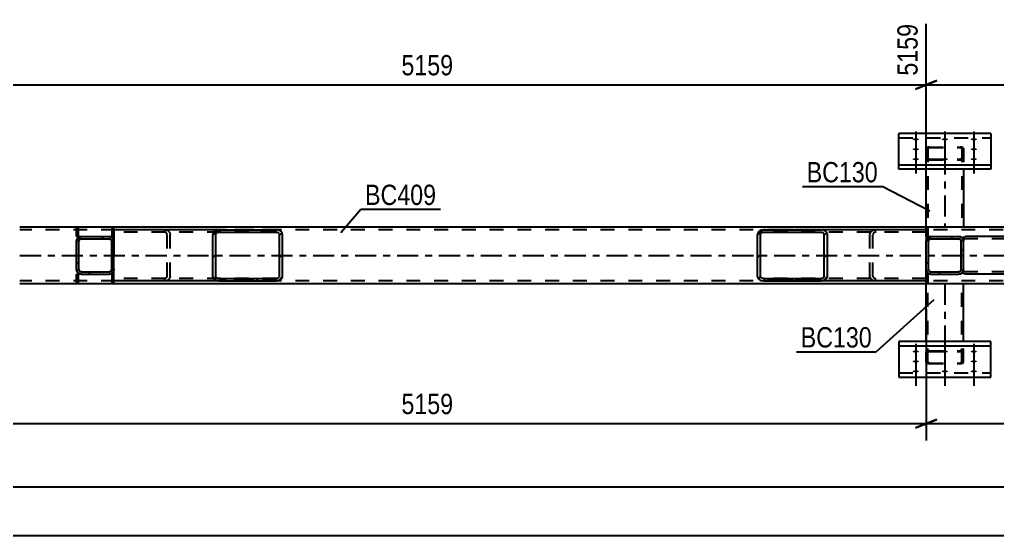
# Model space of a CAD drawing. Header units: millimetres. Extents: x -63 to 778, y -435 to 159.
# Drawn here: x 14 to 152.1, y -244.1 to -171.3 of the extents above; entities that cross this region are included whole.
import ezdxf

# ---------------------------------------------------------------- set-up
doc = ezdxf.new("R2010")
doc.units = ezdxf.units.MM
doc.linetypes.add('DXK_LINE_DOT2', pattern=[3.9198, 1.9599, -1.9599])
doc.linetypes.add('DXK_LINE_DOT3', pattern=[5.9187, 2.979, -0.9799, 0.9799, -0.9799])
doc.styles.add('Arial Narrow', font='ARIALN.TTF', dxfattribs={"height": 0.2})

# ---------------------------------------------------------------- blocks, each defined once
blk = doc.blocks.new('Part-570387995-4482 - 4474')
at = {"color": 2, "linetype": 'Continuous'}
for p, q in [((598.87, -200.56), (14.03, -200.56)), ((598.87, -208.56), (14.03, -208.56))]:
    blk.add_line(p, q, dxfattribs=at)
at = {"color": 7, "linetype": 'DXK_LINE_DOT2'}
for p, q in [((603.67, -200.96), (14.03, -200.96)), ((603.67, -208.16), (14.03, -208.16))]:
    blk.add_line(p, q, dxfattribs=at)
at = {"color": 7, "linetype": 'DXK_LINE_DOT3'}
blk.add_line((14.03, -204.56), (603.67, -204.56), dxfattribs=at)
blk = doc.blocks.new('Bolt-570387995-4615 - 4474')
at = {"linetype": 'Continuous'}
for points in [[(140.57, -188.33), (140.48, -188.33), (140.39, -188.32), (140.31, -188.3), (140.24, -188.28), (140.19, -188.25), (140.15, -188.22), (140.13, -188.19), (140.13, -188.16), (140.15, -188.13), (140.19, -188.1), (140.24, -188.08), (140.31, -188.06), (140.39, -188.04), (140.48, -188.03), (140.57, -188.03), (140.66, -188.03), (140.75, -188.04), (140.83, -188.06), (140.89, -188.08), (140.95, -188.1), (140.99, -188.13), (141.01, -188.16), (141.01, -188.19), (140.99, -188.22), (140.95, -188.25), (140.89, -188.28), (140.83, -188.3), (140.75, -188.32), (140.66, -188.33)], [(144.67, -188.33), (144.58, -188.33), (144.49, -188.32), (144.41, -188.3), (144.34, -188.28), (144.29, -188.25), (144.25, -188.22), (144.23, -188.19), (144.23, -188.16), (144.25, -188.13), (144.29, -188.1), (144.34, -188.08), (144.41, -188.06), (144.49, -188.04), (144.58, -188.03), (144.67, -188.03), (144.76, -188.03), (144.85, -188.04), (144.93, -188.06), (144.99, -188.08), (145.05, -188.1), (145.09, -188.13), (145.11, -188.16), (145.11, -188.19), (145.09, -188.22), (145.05, -188.25), (144.99, -188.28), (144.93, -188.3), (144.85, -188.32), (144.76, -188.33)], [(148.77, -188.33), (148.68, -188.33), (148.59, -188.32), (148.51, -188.3), (148.44, -188.28), (148.39, -188.25), (148.35, -188.22), (148.33, -188.19), (148.33, -188.16), (148.35, -188.13), (148.39, -188.1), (148.44, -188.08), (148.51, -188.06), (148.59, -188.04), (148.68, -188.03), (148.77, -188.03), (148.86, -188.03), (148.95, -188.04), (149.03, -188.06), (149.09, -188.08), (149.15, -188.1), (149.19, -188.13), (149.21, -188.16), (149.21, -188.19), (149.19, -188.22), (149.15, -188.25), (149.09, -188.28), (149.03, -188.3), (148.95, -188.32), (148.86, -188.33)], [(140.57, -189.73), (140.48, -189.73), (140.39, -189.72), (140.31, -189.7), (140.24, -189.68), (140.19, -189.66), (140.15, -189.63), (140.13, -189.6), (140.13, -189.56), (140.15, -189.53), (140.19, -189.51), (140.24, -189.48), (140.31, -189.46), (140.39, -189.44), (140.48, -189.43), (140.57, -189.43), (140.66, -189.43), (140.75, -189.44), (140.83, -189.46), (140.89, -189.48), (140.95, -189.51), (140.99, -189.53), (141.01, -189.56), (141.01, -189.6), (140.99, -189.63), (140.95, -189.66), (140.89, -189.68), (140.83, -189.7), (140.75, -189.72), (140.66, -189.73)], [(148.77, -189.73), (148.68, -189.73), (148.59, -189.72), (148.51, -189.7), (148.44, -189.68), (148.39, -189.66), (148.35, -189.63), (148.33, -189.6), (148.33, -189.56), (148.35, -189.53), (148.39, -189.51), (148.44, -189.48), (148.51, -189.46), (148.59, -189.44), (148.68, -189.43), (148.77, -189.43), (148.86, -189.43), (148.95, -189.44), (149.03, -189.46), (149.09, -189.48), (149.15, -189.51), (149.19, -189.53), (149.21, -189.56), (149.21, -189.6), (149.19, -189.63), (149.15, -189.66), (149.09, -189.68), (149.03, -189.7), (148.95, -189.72), (148.86, -189.73)], [(140.57, -191.13), (140.48, -191.13), (140.39, -191.12), (140.31, -191.1), (140.24, -191.08), (140.19, -191.06), (140.15, -191.03), (140.13, -191), (140.13, -190.97), (140.15, -190.94), (140.19, -190.91), (140.24, -190.88), (140.31, -190.86), (140.39, -190.85), (140.48, -190.84), (140.57, -190.83), (140.66, -190.84), (140.75, -190.85), (140.83, -190.86), (140.89, -190.88), (140.95, -190.91), (140.99, -190.94), (141.01, -190.97), (141.01, -191), (140.99, -191.03), (140.95, -191.06), (140.89, -191.08), (140.83, -191.1), (140.75, -191.12), (140.66, -191.13)], [(144.67, -191.13), (144.58, -191.13), (144.49, -191.12), (144.41, -191.1), (144.34, -191.08), (144.29, -191.06), (144.25, -191.03), (144.23, -191), (144.23, -190.97), (144.25, -190.94), (144.29, -190.91), (144.34, -190.88), (144.41, -190.86), (144.49, -190.85), (144.58, -190.84), (144.67, -190.83), (144.76, -190.84), (144.85, -190.85), (144.93, -190.86), (144.99, -190.88), (145.05, -190.91), (145.09, -190.94), (145.11, -190.97), (145.11, -191), (145.09, -191.03), (145.05, -191.06), (144.99, -191.08), (144.93, -191.1), (144.85, -191.12), (144.76, -191.13)], [(148.77, -191.13), (148.68, -191.13), (148.59, -191.12), (148.51, -191.1), (148.44, -191.08), (148.39, -191.06), (148.35, -191.03), (148.33, -191), (148.33, -190.97), (148.35, -190.94), (148.39, -190.91), (148.44, -190.88), (148.51, -190.86), (148.59, -190.85), (148.68, -190.84), (148.77, -190.83), (148.86, -190.84), (148.95, -190.85), (149.03, -190.86), (149.09, -190.88), (149.15, -190.91), (149.19, -190.94), (149.21, -190.97), (149.21, -191), (149.19, -191.03), (149.15, -191.06), (149.09, -191.08), (149.03, -191.1), (148.95, -191.12), (148.86, -191.13)]]:
    blk.add_hatch(color=1, dxfattribs=at).paths.add_polyline_path(points)
at = {"color": 1, "linetype": 'Continuous'}
for p, q in [((140.57, -187.09), (140.57, -190.21)), ((144.67, -187.09), (144.67, -190.21)), ((148.77, -187.09), (148.77, -190.21)), ((140.57, -188.49), (140.57, -191.61)), ((148.77, -188.49), (148.77, -191.61)), ((140.57, -189.89), (140.57, -193.01)), ((144.67, -189.89), (144.67, -193.01)), ((148.77, -189.89), (148.77, -193.01))]:
    blk.add_line(p, q, dxfattribs=at)
blk = doc.blocks.new('Part-570387995-4638 - 4474')
at = {"color": 2, "linetype": 'Continuous'}
for p, q in [((22.03, -207.2), (22.03, -207.2)), ((22.03, -207.2), (22.03, -208.4)), ((22.03, -207.2), (22.27, -207.2)), ((22.27, -208.4), (22.03, -208.4)), ((22.27, -207.2), (22.27, -207.2)), ((22.27, -207.2), (22.27, -208.4)), ((22.27, -208.4), (22.27, -208.4))]:
    blk.add_line(p, q, dxfattribs=at)
at = {"color": 7, "linetype": 'DXK_LINE_DOT2'}
for p, q in [((22.03, -208.4), (22.03, -207.2)), ((22.27, -207.2), (22.27, -208.4))]:
    blk.add_line(p, q, dxfattribs=at)
blk = doc.blocks.new('Part-570387995-4637 - 4474')
at = {"color": 2, "linetype": 'Continuous'}
for p, q in [((22.03, -200.72), (22.03, -200.72)), ((22.03, -200.72), (22.27, -200.72)), ((22.03, -201.92), (22.03, -200.72)), ((22.27, -200.72), (22.27, -200.72)), ((22.27, -201.92), (22.27, -200.72)), ((22.03, -201.92), (22.27, -201.92)), ((22.27, -201.92), (22.27, -201.92))]:
    blk.add_line(p, q, dxfattribs=at)
at = {"color": 7, "linetype": 'DXK_LINE_DOT2'}
for p, q in [((22.03, -201.92), (22.03, -200.72)), ((22.27, -200.72), (22.27, -201.92)), ((22.27, -201.92), (22.27, -201.92))]:
    blk.add_line(p, q, dxfattribs=at)
blk = doc.blocks.new('Part-570387995-4642 - 4474')
at = {"color": 2, "linetype": 'Continuous'}
for p, q in [((27.31, -200.72), (27.07, -200.72)), ((27.07, -201.92), (27.07, -200.72)), ((27.07, -201.92), (27.07, -200.72)), ((27.31, -201.92), (27.31, -200.72)), ((27.31, -201.92), (27.07, -201.92))]:
    blk.add_line(p, q, dxfattribs=at)
at = {"color": 7, "linetype": 'DXK_LINE_DOT2'}
for p, q in [((27.07, -200.72), (27.07, -200.72)), ((27.31, -201.92), (27.31, -200.72)), ((27.07, -201.92), (27.07, -201.92))]:
    blk.add_line(p, q, dxfattribs=at)
blk = doc.blocks.new('Part-570387995-4632 - 4474')
at = {"color": 2, "linetype": 'Continuous'}
for p, q in [((142.03, -207.2), (142.03, -207.2)), ((142.03, -207.2), (142.03, -208.4)), ((142.03, -207.2), (142.27, -207.2)), ((142.27, -208.4), (142.03, -208.4)), ((142.27, -207.2), (142.27, -207.2)), ((142.27, -207.2), (142.27, -208.4)), ((142.27, -208.4), (142.27, -208.4))]:
    blk.add_line(p, q, dxfattribs=at)
at = {"color": 7, "linetype": 'DXK_LINE_DOT2'}
for p, q in [((142.03, -208.4), (142.03, -207.2)), ((142.27, -207.2), (142.27, -208.4))]:
    blk.add_line(p, q, dxfattribs=at)
blk = doc.blocks.new('Part-570387995-4598 - 4474')
at = {"color": 7, "linetype": 'DXK_LINE_DOT2'}
for p, q in [((142.06, -189.38), (142.03, -189.44)), ((142.03, -189.44), (142.03, -192.4)), ((142.17, -189.33), (142.06, -189.38)), ((142.32, -189.29), (142.17, -189.33)), ((142.27, -189.44), (142.29, -189.41)), ((142.27, -189.44), (142.27, -200.56)), ((142.29, -189.41), (142.34, -189.39)), ((142.51, -189.28), (142.32, -189.29)), ((142.34, -189.39), (142.42, -189.37)), ((142.42, -189.37), (142.51, -189.36)), ((142.51, -189.28), (146.83, -189.28)), ((142.51, -189.36), (146.83, -189.36)), ((147.01, -189.29), (146.83, -189.28)), ((146.83, -189.36), (146.92, -189.37)), ((146.92, -189.37), (147, -189.39)), ((147, -189.39), (147.05, -189.41)), ((147.17, -189.33), (147.01, -189.29)), ((147.05, -189.41), (147.07, -189.44)), ((147.07, -189.44), (147.07, -200.56)), ((147.27, -189.38), (147.17, -189.33)), ((147.31, -189.44), (147.27, -189.38)), ((147.31, -189.44), (147.31, -192.4)), ((142.03, -190.92), (142.06, -190.98)), ((142.06, -190.98), (142.17, -191.04)), ((142.17, -191.04), (142.32, -191.07)), ((142.29, -190.95), (142.27, -190.92)), ((142.34, -190.98), (142.29, -190.95)), ((142.32, -191.07), (142.51, -191.08)), ((142.42, -191), (142.34, -190.98)), ((142.51, -191), (142.42, -191)), ((142.51, -191), (146.83, -191)), ((142.51, -191.08), (146.83, -191.08)), ((146.92, -191), (146.83, -191)), ((146.83, -191.08), (147.01, -191.07)), ((147, -190.98), (146.92, -191)), ((147.05, -190.95), (147, -190.98)), ((147.01, -191.07), (147.17, -191.04)), ((147.07, -190.92), (147.05, -190.95)), ((147.17, -191.04), (147.27, -190.98)), ((147.27, -190.98), (147.31, -190.92)), ((147.31, -200.56), (142.03, -200.56))]:
    blk.add_line(p, q, dxfattribs=at)
at = {"color": 7, "linetype": 'DXK_LINE_DOT3'}
blk.add_line((144.67, -190.18), (144.67, -200.56), dxfattribs=at)
at = {"color": 2, "linetype": 'Continuous'}
for p, q in [((142.03, -200.56), (142.03, -192.4)), ((147.31, -192.4), (147.31, -200.56))]:
    blk.add_line(p, q, dxfattribs=at)
blk = doc.blocks.new('Part-570387995-4540 - 4474')
at = {"color": 2, "linetype": 'Continuous'}
for p, q in [((138.17, -192.4), (138.17, -187.36)), ((151.17, -187.36), (138.17, -187.36)), ((151.17, -187.36), (151.17, -192.4)), ((138.17, -191.8), (151.17, -191.8)), ((151.17, -192.4), (138.17, -192.4))]:
    blk.add_line(p, q, dxfattribs=at)
at = {"color": 7, "linetype": 'DXK_LINE_DOT2'}
blk.add_line((138.17, -187.96), (151.17, -187.96), dxfattribs=at)
blk = doc.blocks.new('Part-570387995-4604 - 4474')
at = {"linetype": 'Continuous'}
h = blk.add_hatch(dxfattribs=at)
h.set_pattern_fill('', scale=0.7, style=0, pattern_type=0)
h.set_pattern_definition([(45, (26.9135, -207.1463), (-1.57154, 1.57154), [])])
h.paths.add_polyline_path([(26.67, -207.2), (26.91, -207.15), (27.12, -207.01), (27.26, -206.8), (27.31, -206.56), (27.31, -202.56), (27.26, -202.31), (27.12, -202.1), (26.91, -201.96), (26.67, -201.92), (22.67, -201.92), (22.42, -201.96), (22.22, -202.1), (22.08, -202.31), (22.03, -202.56), (22.03, -206.56), (22.08, -206.8), (22.22, -207.01), (22.42, -207.15), (22.67, -207.2)])
h.paths.add_polyline_path([(22.55, -206.85), (22.44, -206.78), (22.37, -206.68), (22.35, -206.56), (22.35, -202.56), (22.37, -202.43), (22.44, -202.33), (22.55, -202.26), (22.67, -202.24), (26.67, -202.24), (26.79, -202.26), (26.89, -202.33), (26.96, -202.43), (26.99, -202.56), (26.99, -206.56), (26.96, -206.68), (26.89, -206.78), (26.79, -206.85), (26.67, -206.88), (22.67, -206.88)])
at = {"color": 7, "linetype": 'DXK_LINE_DOT2'}
for p, q in [((22.03, -202.56), (22.08, -202.31)), ((22.03, -206.56), (22.03, -202.56)), ((22.37, -202.43), (22.35, -202.56)), ((22.35, -206.56), (22.35, -202.56)), ((22.42, -201.96), (22.67, -201.92)), ((22.67, -202.24), (22.55, -202.26)), ((22.67, -201.92), (26.67, -201.92)), ((22.67, -202.24), (26.67, -202.24)), ((26.67, -201.92), (26.91, -201.96)), ((26.79, -202.26), (26.67, -202.24)), ((26.99, -202.56), (26.96, -202.43)), ((26.99, -206.56), (26.99, -202.56)), ((27.26, -202.31), (27.31, -202.56)), ((27.31, -206.56), (27.31, -202.56)), ((22.08, -206.8), (22.03, -206.56)), ((22.35, -206.56), (22.37, -206.68)), ((22.67, -207.2), (22.42, -207.15)), ((22.55, -206.85), (22.67, -206.88)), ((22.67, -206.88), (26.67, -206.88)), ((26.67, -206.88), (26.79, -206.85)), ((26.91, -207.15), (26.67, -207.2)), ((26.96, -206.68), (26.99, -206.56)), ((27.31, -206.56), (27.26, -206.8)), ((22.67, -207.2), (26.67, -207.2))]:
    blk.add_line(p, q, dxfattribs=at)
at = {"color": 2, "linetype": 'Continuous'}
for p, q in [((22.08, -202.31), (22.03, -202.56)), ((22.03, -206.56), (22.03, -202.56)), ((22.35, -202.56), (22.37, -202.43)), ((22.35, -206.56), (22.35, -202.56)), ((22.67, -201.92), (22.42, -201.96)), ((22.55, -202.26), (22.67, -202.24)), ((22.67, -201.92), (26.67, -201.92)), ((22.67, -202.24), (26.67, -202.24)), ((26.91, -201.96), (26.67, -201.92)), ((26.67, -202.24), (26.79, -202.26)), ((26.96, -202.43), (26.99, -202.56)), ((26.99, -206.56), (26.99, -202.56)), ((27.31, -202.56), (27.26, -202.31)), ((27.31, -206.56), (27.31, -202.56)), ((22.03, -206.56), (22.08, -206.8)), ((22.37, -206.68), (22.35, -206.56)), ((22.42, -207.15), (22.67, -207.2)), ((22.67, -206.88), (22.55, -206.85)), ((22.67, -206.88), (26.67, -206.88)), ((26.79, -206.85), (26.67, -206.88)), ((26.67, -207.2), (26.91, -207.15)), ((26.99, -206.56), (26.96, -206.68)), ((27.26, -206.8), (27.31, -206.56)), ((22.67, -207.2), (26.67, -207.2))]:
    blk.add_line(p, q, dxfattribs=at)
at = {"color": 7, "linetype": 'DXK_LINE_DOT2'}
for centre, radius, start, end in [((22.67, -202.56), 0.64, 112.5, 157.5), ((22.67, -202.56), 0.32, 112.5, 157.5), ((26.67, -202.56), 0.32, 22.5, 67.5), ((26.67, -202.56), 0.64, 22.5, 67.5), ((22.67, -206.56), 0.64, 202.5, 247.5), ((22.67, -206.56), 0.32, 202.5, 247.5), ((26.67, -206.56), 0.32, 292.5, 337.5), ((26.67, -206.56), 0.64, 292.5, 337.5)]:
    blk.add_arc(centre, radius, start, end, dxfattribs=at)
at = {"color": 2, "linetype": 'Continuous'}
for centre, radius, start, end in [((22.67, -202.56), 0.64, 112.5, 157.5), ((22.67, -202.56), 0.32, 112.5, 157.5), ((26.67, -202.56), 0.32, 22.5, 67.5), ((26.67, -202.56), 0.64, 22.5, 67.5), ((22.67, -206.56), 0.64, 202.5, 247.5), ((22.67, -206.56), 0.32, 202.5, 247.5), ((26.67, -206.56), 0.32, 292.5, 337.5), ((26.67, -206.56), 0.64, 292.5, 337.5)]:
    blk.add_arc(centre, radius, start, end, dxfattribs=at)
blk = doc.blocks.new('Part-570387995-4547 - 4474')
at = {"color": 2, "linetype": 'Continuous'}
for p, q in [((151.17, -216.71), (138.17, -216.71)), ((138.17, -216.71), (138.17, -221.75)), ((151.17, -221.75), (151.17, -216.71)), ((138.17, -217.31), (151.17, -217.31)), ((138.17, -221.75), (151.17, -221.75))]:
    blk.add_line(p, q, dxfattribs=at)
at = {"color": 7, "linetype": 'DXK_LINE_DOT2'}
blk.add_line((138.17, -221.15), (151.17, -221.15), dxfattribs=at)
blk = doc.blocks.new('Part-570387995-4564 - 4474')
at = {"color": 2, "linetype": 'Continuous'}
for p, q in [((142.03, -216.71), (142.03, -208.56)), ((147.31, -216.71), (147.31, -208.56))]:
    blk.add_line(p, q, dxfattribs=at)
at = {"color": 7, "linetype": 'DXK_LINE_DOT2'}
for p, q in [((147.31, -208.56), (142.03, -208.56)), ((142.27, -219.67), (142.27, -208.56)), ((147.07, -219.67), (147.07, -208.56)), ((142.03, -216.71), (142.03, -219.67)), ((147.31, -219.67), (147.31, -216.71)), ((142.06, -218.13), (142.03, -218.19)), ((142.03, -219.67), (142.03, -218.19)), ((142.17, -218.07), (142.06, -218.13)), ((142.32, -218.04), (142.17, -218.07)), ((142.27, -218.19), (142.29, -218.16)), ((142.29, -218.16), (142.34, -218.13)), ((142.51, -218.03), (142.32, -218.04)), ((142.34, -218.13), (142.42, -218.11)), ((142.42, -218.11), (142.51, -218.11)), ((142.51, -218.03), (146.83, -218.03)), ((142.51, -218.11), (146.83, -218.11)), ((147.01, -218.04), (146.83, -218.03)), ((146.83, -218.11), (146.92, -218.11)), ((146.92, -218.11), (147, -218.13)), ((147, -218.13), (147.05, -218.16)), ((147.17, -218.07), (147.01, -218.04)), ((147.05, -218.16), (147.07, -218.19)), ((147.27, -218.13), (147.17, -218.07)), ((147.31, -218.19), (147.27, -218.13)), ((142.03, -219.67), (142.06, -219.73)), ((142.06, -219.73), (142.17, -219.78)), ((142.17, -219.78), (142.32, -219.82)), ((142.29, -219.7), (142.27, -219.67)), ((142.34, -219.73), (142.29, -219.7)), ((142.32, -219.82), (142.51, -219.83)), ((142.42, -219.74), (142.34, -219.73)), ((142.51, -219.75), (142.42, -219.74)), ((142.51, -219.75), (146.83, -219.75)), ((142.51, -219.83), (146.83, -219.83)), ((146.92, -219.74), (146.83, -219.75)), ((146.83, -219.83), (147.01, -219.82)), ((147, -219.73), (146.92, -219.74)), ((147.05, -219.7), (147, -219.73)), ((147.01, -219.82), (147.17, -219.78)), ((147.07, -219.67), (147.05, -219.7)), ((147.17, -219.78), (147.27, -219.73)), ((147.27, -219.73), (147.31, -219.67))]:
    blk.add_line(p, q, dxfattribs=at)
at = {"color": 7, "linetype": 'DXK_LINE_DOT3'}
blk.add_line((144.67, -208.56), (144.67, -218.93), dxfattribs=at)
blk = doc.blocks.new('Part-570387995-4588 - 4474')
at = {"linetype": 'Continuous'}
h = blk.add_hatch(dxfattribs=at)
h.set_pattern_fill('', scale=0.7, style=0, pattern_type=0)
h.set_pattern_definition([(45, (127.5398, -208.1063), (-1.57154, 1.57154), [])])
h.paths.add_polyline_path([(127.2, -208.16), (127.54, -208.11), (127.82, -207.97), (128.02, -207.76), (128.08, -207.52), (128.08, -201.6), (128.02, -201.35), (127.82, -201.14), (127.54, -201), (127.2, -200.96), (119.08, -200.96), (118.74, -201), (118.46, -201.14), (118.27, -201.35), (118.2, -201.6), (118.2, -207.52), (118.27, -207.76), (118.46, -207.97), (118.74, -208.11), (119.08, -208.16)])
h.paths.add_polyline_path([(118.91, -207.81), (118.77, -207.74), (118.67, -207.64), (118.64, -207.52), (118.64, -201.6), (118.67, -201.47), (118.77, -201.37), (118.91, -201.3), (119.08, -201.28), (127.2, -201.28), (127.37, -201.3), (127.51, -201.37), (127.61, -201.47), (127.64, -201.6), (127.64, -207.52), (127.61, -207.64), (127.51, -207.74), (127.37, -207.81), (127.2, -207.84), (119.08, -207.84)])
at = {"color": 2, "linetype": 'Continuous'}
for p, q in [((118.27, -201.35), (118.2, -201.6)), ((118.2, -207.52), (118.2, -201.6)), ((118.64, -201.6), (118.67, -201.47)), ((118.64, -207.52), (118.64, -201.6)), ((119.08, -200.96), (118.74, -201)), ((118.91, -201.3), (119.08, -201.28)), ((119.08, -200.96), (127.2, -200.96)), ((119.08, -201.28), (127.2, -201.28)), ((142.03, -200.96), (127.2, -200.96)), ((127.54, -201), (127.2, -200.96)), ((127.2, -201.28), (127.37, -201.3)), ((127.61, -201.47), (127.64, -201.6)), ((127.64, -207.52), (127.64, -201.6)), ((128.08, -201.6), (128.02, -201.35)), ((128.08, -207.52), (128.08, -201.6)), ((142.03, -201.92), (142.03, -202.56)), ((142.03, -207.2), (142.03, -206.56)), ((118.2, -207.52), (118.27, -207.76)), ((118.67, -207.64), (118.64, -207.52)), ((118.74, -208.11), (119.08, -208.16)), ((119.08, -207.84), (118.91, -207.81)), ((119.08, -207.84), (127.2, -207.84)), ((119.08, -208.16), (127.2, -208.16)), ((127.37, -207.81), (127.2, -207.84)), ((127.2, -208.16), (127.54, -208.11)), ((142.03, -208.16), (127.2, -208.16)), ((127.64, -207.52), (127.61, -207.64)), ((128.02, -207.76), (128.08, -207.52))]:
    blk.add_line(p, q, dxfattribs=at)
at = {"color": 7, "linetype": 'DXK_LINE_DOT2'}
for p, q in [((127.2, -200.96), (119.08, -200.96)), ((142.03, -201.28), (119.08, -201.28)), ((134.08, -201.6), (134.15, -201.35)), ((134.08, -207.52), (134.08, -201.6)), ((134.56, -201.47), (134.52, -201.6)), ((134.52, -207.52), (134.52, -201.6)), ((134.63, -201), (134.96, -200.96)), ((134.96, -201.28), (134.79, -201.3)), ((142.03, -200.96), (142.03, -201.28)), ((142.03, -201.14), (142.03, -201.92)), ((142.03, -206.56), (142.03, -202.56)), ((142.03, -207.84), (119.08, -207.84)), ((127.2, -208.16), (119.08, -208.16)), ((134.15, -207.76), (134.08, -207.52)), ((134.52, -207.52), (134.56, -207.64)), ((134.96, -208.16), (134.63, -208.11)), ((134.79, -207.81), (134.96, -207.84)), ((142.03, -208.16), (142.03, -207.2))]:
    blk.add_line(p, q, dxfattribs=at)
at = {"color": 2, "linetype": 'Continuous'}
for centre, radius, start, end in [((118.94, -201.78), 0.802, 104.5547, 147.5895), ((119.01, -201.69), 0.401, 104.5547, 147.5895), ((127.27, -201.69), 0.401, 32.4105, 75.4453), ((127.34, -201.78), 0.802, 32.4105, 75.4453), ((118.94, -207.33), 0.802, 212.4105, 255.4453), ((119.01, -207.42), 0.401, 212.4105, 255.4453), ((127.27, -207.42), 0.401, 284.5547, 327.5895), ((127.34, -207.33), 0.802, 284.5547, 327.5895)]:
    blk.add_arc(centre, radius, start, end, dxfattribs=at)
at = {"color": 7, "linetype": 'DXK_LINE_DOT2'}
for centre, radius, start, end in [((134.83, -201.78), 0.802, 104.5547, 147.5895), ((134.9, -201.69), 0.401, 104.5547, 147.5895), ((134.83, -207.33), 0.802, 212.4105, 255.4453), ((134.9, -207.42), 0.401, 212.4105, 255.4453)]:
    blk.add_arc(centre, radius, start, end, dxfattribs=at)
blk = doc.blocks.new('Part-570387995-4603 - 4474')
at = {"linetype": 'Continuous'}
h = blk.add_hatch(dxfattribs=at)
h.set_pattern_fill('', scale=0.7, style=0, pattern_type=0)
h.set_pattern_definition([(45, (146.9135, -207.1463), (-1.57154, 1.57154), [])])
h.paths.add_polyline_path([(146.67, -207.2), (146.91, -207.15), (147.12, -207.01), (147.26, -206.8), (147.31, -206.56), (147.31, -202.56), (147.26, -202.31), (147.12, -202.1), (146.91, -201.96), (146.67, -201.92), (142.67, -201.92), (142.42, -201.96), (142.22, -202.1), (142.08, -202.31), (142.03, -202.56), (142.03, -206.56), (142.08, -206.8), (142.22, -207.01), (142.42, -207.15), (142.67, -207.2)])
h.paths.add_polyline_path([(142.55, -206.85), (142.44, -206.78), (142.37, -206.68), (142.35, -206.56), (142.35, -202.56), (142.37, -202.43), (142.44, -202.33), (142.55, -202.26), (142.67, -202.24), (146.67, -202.24), (146.79, -202.26), (146.89, -202.33), (146.96, -202.43), (146.99, -202.56), (146.99, -206.56), (146.96, -206.68), (146.89, -206.78), (146.79, -206.85), (146.67, -206.88), (142.67, -206.88)])
at = {"color": 7, "linetype": 'DXK_LINE_DOT2'}
for p, q in [((142.03, -202.56), (142.08, -202.31)), ((142.03, -206.56), (142.03, -202.56)), ((142.37, -202.43), (142.35, -202.56)), ((142.35, -206.56), (142.35, -202.56)), ((142.42, -201.96), (142.67, -201.92)), ((142.67, -202.24), (142.55, -202.26)), ((142.67, -201.92), (146.67, -201.92)), ((142.67, -202.24), (146.67, -202.24)), ((146.67, -201.92), (146.91, -201.96)), ((146.79, -202.26), (146.67, -202.24)), ((146.99, -202.56), (146.96, -202.43)), ((146.99, -206.56), (146.99, -202.56)), ((147.26, -202.31), (147.31, -202.56)), ((147.31, -206.56), (147.31, -202.56)), ((142.08, -206.8), (142.03, -206.56)), ((142.35, -206.56), (142.37, -206.68)), ((142.67, -207.2), (142.42, -207.15)), ((142.55, -206.85), (142.67, -206.88)), ((142.67, -206.88), (146.67, -206.88)), ((146.67, -206.88), (146.79, -206.85)), ((146.91, -207.15), (146.67, -207.2)), ((146.96, -206.68), (146.99, -206.56)), ((147.31, -206.56), (147.26, -206.8)), ((142.67, -207.2), (146.67, -207.2))]:
    blk.add_line(p, q, dxfattribs=at)
at = {"color": 2, "linetype": 'Continuous'}
for p, q in [((142.08, -202.31), (142.03, -202.56)), ((142.03, -206.56), (142.03, -202.56)), ((142.35, -202.56), (142.37, -202.43)), ((142.35, -206.56), (142.35, -202.56)), ((142.67, -201.92), (142.42, -201.96)), ((142.55, -202.26), (142.67, -202.24)), ((142.67, -201.92), (146.67, -201.92)), ((142.67, -202.24), (146.67, -202.24)), ((146.91, -201.96), (146.67, -201.92)), ((146.67, -202.24), (146.79, -202.26)), ((146.96, -202.43), (146.99, -202.56)), ((146.99, -206.56), (146.99, -202.56)), ((147.31, -202.56), (147.26, -202.31)), ((147.31, -206.56), (147.31, -202.56)), ((142.03, -206.56), (142.08, -206.8)), ((142.37, -206.68), (142.35, -206.56)), ((142.42, -207.15), (142.67, -207.2)), ((142.67, -206.88), (142.55, -206.85)), ((142.67, -206.88), (146.67, -206.88)), ((146.79, -206.85), (146.67, -206.88)), ((146.67, -207.2), (146.91, -207.15)), ((146.99, -206.56), (146.96, -206.68)), ((147.26, -206.8), (147.31, -206.56)), ((142.67, -207.2), (146.67, -207.2))]:
    blk.add_line(p, q, dxfattribs=at)
at = {"color": 7, "linetype": 'DXK_LINE_DOT2'}
for centre, radius, start, end in [((142.67, -202.56), 0.64, 112.5, 157.5), ((142.67, -202.56), 0.32, 112.5, 157.5), ((146.67, -202.56), 0.32, 22.5, 67.5), ((146.67, -202.56), 0.64, 22.5, 67.5), ((142.67, -206.56), 0.64, 202.5, 247.5), ((142.67, -206.56), 0.32, 202.5, 247.5), ((146.67, -206.56), 0.32, 292.5, 337.5), ((146.67, -206.56), 0.64, 292.5, 337.5)]:
    blk.add_arc(centre, radius, start, end, dxfattribs=at)
at = {"color": 2, "linetype": 'Continuous'}
for centre, radius, start, end in [((142.67, -202.56), 0.64, 112.5, 157.5), ((142.67, -202.56), 0.32, 112.5, 157.5), ((146.67, -202.56), 0.32, 22.5, 67.5), ((146.67, -202.56), 0.64, 22.5, 67.5), ((142.67, -206.56), 0.64, 202.5, 247.5), ((142.67, -206.56), 0.32, 202.5, 247.5), ((146.67, -206.56), 0.32, 292.5, 337.5), ((146.67, -206.56), 0.64, 292.5, 337.5)]:
    blk.add_arc(centre, radius, start, end, dxfattribs=at)
blk = doc.blocks.new('Part-570387995-4612 - 4474')
at = {"linetype": 'Continuous'}
h = blk.add_hatch(dxfattribs=at)
h.set_pattern_fill('', scale=0.7, style=0, pattern_type=0)
h.set_pattern_definition([(45, (169.2785, -207.1463), (-1.57154, 1.57154), [])])
h.paths.add_polyline_path([(168.94, -207.2), (169.28, -207.15), (169.56, -207.01), (169.75, -206.8), (169.82, -206.56), (169.82, -202.56), (169.75, -202.31), (169.56, -202.1), (169.28, -201.96), (168.94, -201.92), (163.45, -201.92), (163.12, -201.96), (162.83, -202.1), (162.64, -202.31), (162.57, -202.56), (162.57, -206.56), (162.64, -206.8), (162.83, -207.01), (163.12, -207.15), (163.45, -207.2)])
h.paths.add_polyline_path([(163.28, -206.85), (163.14, -206.78), (163.05, -206.68), (163.01, -206.56), (163.01, -202.56), (163.05, -202.43), (163.14, -202.33), (163.28, -202.26), (163.45, -202.24), (168.94, -202.24), (169.11, -202.26), (169.25, -202.33), (169.35, -202.43), (169.38, -202.56), (169.38, -206.56), (169.35, -206.68), (169.25, -206.78), (169.11, -206.85), (168.94, -206.88), (163.45, -206.88)])
at = {"color": 2, "linetype": 'Continuous'}
for p, q in [((147.31, -201.95), (147.57, -201.92)), ((147.31, -201.95), (147.31, -202.56)), ((163.45, -201.92), (147.57, -201.92)), ((162.64, -202.31), (162.57, -202.56)), ((162.57, -206.56), (162.57, -202.56)), ((163.01, -202.56), (163.05, -202.43)), ((163.01, -206.56), (163.01, -202.56)), ((163.45, -201.92), (163.12, -201.96)), ((163.28, -202.26), (163.45, -202.24)), ((163.45, -201.92), (168.94, -201.92)), ((163.45, -202.24), (168.94, -202.24)), ((169.28, -201.96), (168.94, -201.92)), ((168.94, -202.24), (169.11, -202.26)), ((169.35, -202.43), (169.38, -202.56)), ((169.38, -206.56), (169.38, -202.56)), ((169.82, -202.56), (169.75, -202.31)), ((169.82, -206.56), (169.82, -202.56)), ((147.31, -207.15), (147.31, -206.56)), ((147.31, -207.16), (147.31, -207.15)), ((147.57, -207.2), (147.31, -207.16)), ((162.57, -206.56), (162.64, -206.8)), ((163.05, -206.68), (163.01, -206.56)), ((163.12, -207.15), (163.45, -207.2)), ((163.45, -206.88), (163.28, -206.85)), ((163.45, -206.88), (168.94, -206.88)), ((169.11, -206.85), (168.94, -206.88)), ((168.94, -207.2), (169.28, -207.15)), ((169.38, -206.56), (169.35, -206.68)), ((169.75, -206.8), (169.82, -206.56)), ((163.45, -207.2), (147.57, -207.2)), ((163.45, -207.2), (168.94, -207.2))]:
    blk.add_line(p, q, dxfattribs=at)
at = {"color": 7, "linetype": 'DXK_LINE_DOT2'}
for p, q in [((147.31, -201.95), (147.31, -202.3)), ((147.4, -202.26), (147.31, -202.3)), ((147.31, -207.01), (147.31, -202.56)), ((147.57, -202.24), (147.4, -202.26)), ((168.94, -202.24), (147.57, -202.24)), ((153.06, -201.92), (153.39, -201.96)), ((153.22, -202.26), (153.06, -202.24)), ((153.5, -202.56), (153.46, -202.43)), ((153.5, -206.56), (153.5, -202.56)), ((153.87, -202.31), (153.94, -202.56)), ((153.94, -206.56), (153.94, -202.56)), ((168.94, -201.92), (163.45, -201.92)), ((147.31, -206.81), (147.4, -206.85)), ((147.4, -206.85), (147.57, -206.88)), ((168.94, -206.88), (147.57, -206.88)), ((153.06, -206.88), (153.22, -206.85)), ((153.39, -207.15), (153.06, -207.2)), ((153.46, -206.68), (153.5, -206.56)), ((153.94, -206.56), (153.87, -206.8)), ((168.94, -207.2), (163.45, -207.2))]:
    blk.add_line(p, q, dxfattribs=at)
for centre, radius, start, end in [((153.12, -202.65), 0.401, 32.4104, 75.4453), ((153.19, -202.74), 0.802, 32.4104, 75.4453), ((153.12, -206.46), 0.401, 284.5547, 327.5896), ((153.19, -206.37), 0.802, 284.5547, 327.5896)]:
    blk.add_arc(centre, radius, start, end, dxfattribs=at)
at = {"color": 2, "linetype": 'Continuous'}
for centre, radius, start, end in [((163.32, -202.74), 0.802, 104.5547, 147.5896), ((163.38, -202.65), 0.401, 104.5547, 147.5896), ((169.01, -202.65), 0.401, 32.4104, 75.4453), ((169.08, -202.74), 0.802, 32.4104, 75.4453), ((163.32, -206.37), 0.802, 212.4104, 255.4453), ((163.38, -206.46), 0.401, 212.4104, 255.4453), ((169.01, -206.46), 0.401, 284.5547, 327.5896), ((169.08, -206.37), 0.802, 284.5547, 327.5896)]:
    blk.add_arc(centre, radius, start, end, dxfattribs=at)
blk = doc.blocks.new('Part-570387995-4613 - 4474')
at = {"linetype": 'Continuous'}
h = blk.add_hatch(dxfattribs=at)
h.set_pattern_fill('', scale=0.7, style=0, pattern_type=0)
h.set_pattern_definition([(45, (50.5964, -208.1063), (-1.57154, 1.57154), [])])
h.paths.add_polyline_path([(50.26, -208.16), (50.6, -208.11), (50.88, -207.97), (51.07, -207.76), (51.14, -207.52), (51.14, -201.6), (51.07, -201.35), (50.88, -201.14), (50.6, -201), (50.26, -200.96), (42.13, -200.96), (41.8, -201), (41.51, -201.14), (41.32, -201.35), (41.26, -201.6), (41.26, -207.52), (41.32, -207.76), (41.51, -207.97), (41.8, -208.11), (42.13, -208.16)])
h.paths.add_polyline_path([(41.97, -207.81), (41.82, -207.74), (41.73, -207.64), (41.69, -207.52), (41.69, -201.6), (41.73, -201.47), (41.82, -201.37), (41.97, -201.3), (42.13, -201.28), (50.26, -201.28), (50.43, -201.3), (50.57, -201.37), (50.67, -201.47), (50.7, -201.6), (50.7, -207.52), (50.67, -207.64), (50.57, -207.74), (50.43, -207.81), (50.26, -207.84), (42.13, -207.84)])
at = {"color": 2, "linetype": 'Continuous'}
for p, q in [((42.13, -200.96), (27.31, -200.96)), ((41.32, -201.35), (41.26, -201.6)), ((41.26, -207.52), (41.26, -201.6)), ((41.69, -201.6), (41.73, -201.47)), ((41.69, -207.52), (41.69, -201.6)), ((42.13, -200.96), (41.8, -201)), ((41.97, -201.3), (42.13, -201.28)), ((42.13, -200.96), (50.26, -200.96)), ((42.13, -201.28), (50.26, -201.28)), ((50.6, -201), (50.26, -200.96)), ((50.26, -201.28), (50.43, -201.3)), ((50.67, -201.47), (50.7, -201.6)), ((50.7, -207.52), (50.7, -201.6)), ((51.14, -201.6), (51.07, -201.35)), ((51.14, -207.52), (51.14, -201.6)), ((27.31, -201.92), (27.31, -202.56)), ((27.31, -207.2), (27.31, -206.56)), ((42.13, -208.16), (27.31, -208.16)), ((41.26, -207.52), (41.32, -207.76)), ((41.73, -207.64), (41.69, -207.52)), ((41.8, -208.11), (42.13, -208.16)), ((42.13, -207.84), (41.97, -207.81)), ((42.13, -207.84), (50.26, -207.84)), ((42.13, -208.16), (50.26, -208.16)), ((50.43, -207.81), (50.26, -207.84)), ((50.26, -208.16), (50.6, -208.11)), ((50.7, -207.52), (50.67, -207.64)), ((51.07, -207.76), (51.14, -207.52))]:
    blk.add_line(p, q, dxfattribs=at)
at = {"color": 7, "linetype": 'DXK_LINE_DOT2'}
for p, q in [((27.31, -200.96), (27.31, -201.92)), ((50.26, -201.28), (27.31, -201.28)), ((34.37, -200.96), (34.71, -201)), ((34.54, -201.3), (34.37, -201.28)), ((34.81, -201.6), (34.78, -201.47)), ((34.81, -207.52), (34.81, -201.6)), ((35.19, -201.35), (35.25, -201.6)), ((35.25, -207.52), (35.25, -201.6)), ((50.26, -200.96), (42.13, -200.96)), ((27.31, -202.56), (27.31, -206.56)), ((27.31, -207.52), (27.31, -207.2)), ((27.31, -208.16), (27.31, -207.52)), ((50.26, -207.84), (27.31, -207.84)), ((34.37, -207.84), (34.54, -207.81)), ((34.71, -208.11), (34.37, -208.16)), ((34.78, -207.64), (34.81, -207.52)), ((35.25, -207.52), (35.19, -207.76)), ((50.26, -208.16), (42.13, -208.16))]:
    blk.add_line(p, q, dxfattribs=at)
for centre, radius, start, end in [((34.44, -201.69), 0.401, 32.4104, 75.4453), ((34.51, -201.78), 0.802, 32.4104, 75.4453), ((34.44, -207.42), 0.401, 284.5547, 327.5896), ((34.51, -207.33), 0.802, 284.5547, 327.5896)]:
    blk.add_arc(centre, radius, start, end, dxfattribs=at)
at = {"color": 2, "linetype": 'Continuous'}
for centre, radius, start, end in [((42, -201.78), 0.802, 104.5547, 147.5896), ((42.07, -201.69), 0.401, 104.5547, 147.5896), ((50.33, -201.69), 0.401, 32.4104, 75.4453), ((50.39, -201.78), 0.802, 32.4104, 75.4453), ((42, -207.33), 0.802, 212.4104, 255.4453), ((42.07, -207.42), 0.401, 212.4104, 255.4453), ((50.33, -207.42), 0.401, 284.5547, 327.5896), ((50.39, -207.33), 0.802, 284.5547, 327.5896)]:
    blk.add_arc(centre, radius, start, end, dxfattribs=at)
blk = doc.blocks.new('Bolt-570387995-4620 - 4474')
at = {"linetype": 'Continuous'}
for points in [[(140.57, -217.98), (140.66, -217.98), (140.75, -217.99), (140.83, -218.01), (140.89, -218.03), (140.95, -218.05), (140.99, -218.08), (141.01, -218.11), (141.01, -218.14), (140.99, -218.17), (140.95, -218.2), (140.89, -218.23), (140.83, -218.25), (140.75, -218.27), (140.66, -218.27), (140.57, -218.28), (140.48, -218.27), (140.39, -218.27), (140.31, -218.25), (140.24, -218.23), (140.19, -218.2), (140.15, -218.17), (140.13, -218.14), (140.13, -218.11), (140.15, -218.08), (140.19, -218.05), (140.24, -218.03), (140.31, -218.01), (140.39, -217.99), (140.48, -217.98)], [(144.67, -217.98), (144.76, -217.98), (144.85, -217.99), (144.93, -218.01), (144.99, -218.03), (145.05, -218.05), (145.09, -218.08), (145.11, -218.11), (145.11, -218.14), (145.09, -218.17), (145.05, -218.2), (144.99, -218.23), (144.93, -218.25), (144.85, -218.27), (144.76, -218.27), (144.67, -218.28), (144.58, -218.27), (144.49, -218.27), (144.41, -218.25), (144.34, -218.23), (144.29, -218.2), (144.25, -218.17), (144.23, -218.14), (144.23, -218.11), (144.25, -218.08), (144.29, -218.05), (144.34, -218.03), (144.41, -218.01), (144.49, -217.99), (144.58, -217.98)], [(148.77, -217.98), (148.86, -217.98), (148.95, -217.99), (149.03, -218.01), (149.09, -218.03), (149.15, -218.05), (149.19, -218.08), (149.21, -218.11), (149.21, -218.14), (149.19, -218.17), (149.15, -218.2), (149.09, -218.23), (149.03, -218.25), (148.95, -218.27), (148.86, -218.27), (148.77, -218.28), (148.68, -218.27), (148.59, -218.27), (148.51, -218.25), (148.44, -218.23), (148.39, -218.2), (148.35, -218.17), (148.33, -218.14), (148.33, -218.11), (148.35, -218.08), (148.39, -218.05), (148.44, -218.03), (148.51, -218.01), (148.59, -217.99), (148.68, -217.98)], [(140.57, -219.38), (140.66, -219.38), (140.75, -219.39), (140.83, -219.41), (140.89, -219.43), (140.95, -219.45), (140.99, -219.48), (141.01, -219.51), (141.01, -219.55), (140.99, -219.58), (140.95, -219.61), (140.89, -219.63), (140.83, -219.65), (140.75, -219.67), (140.66, -219.68), (140.57, -219.68), (140.48, -219.68), (140.39, -219.67), (140.31, -219.65), (140.24, -219.63), (140.19, -219.61), (140.15, -219.58), (140.13, -219.55), (140.13, -219.51), (140.15, -219.48), (140.19, -219.45), (140.24, -219.43), (140.31, -219.41), (140.39, -219.39), (140.48, -219.38)], [(148.77, -219.38), (148.86, -219.38), (148.95, -219.39), (149.03, -219.41), (149.09, -219.43), (149.15, -219.45), (149.19, -219.48), (149.21, -219.51), (149.21, -219.55), (149.19, -219.58), (149.15, -219.61), (149.09, -219.63), (149.03, -219.65), (148.95, -219.67), (148.86, -219.68), (148.77, -219.68), (148.68, -219.68), (148.59, -219.67), (148.51, -219.65), (148.44, -219.63), (148.39, -219.61), (148.35, -219.58), (148.33, -219.55), (148.33, -219.51), (148.35, -219.48), (148.39, -219.45), (148.44, -219.43), (148.51, -219.41), (148.59, -219.39), (148.68, -219.38)], [(140.57, -220.78), (140.66, -220.78), (140.75, -220.79), (140.83, -220.81), (140.89, -220.83), (140.95, -220.86), (140.99, -220.89), (141.01, -220.92), (141.01, -220.95), (140.99, -220.98), (140.95, -221.01), (140.89, -221.03), (140.83, -221.05), (140.75, -221.07), (140.66, -221.08), (140.57, -221.08), (140.48, -221.08), (140.39, -221.07), (140.31, -221.05), (140.24, -221.03), (140.19, -221.01), (140.15, -220.98), (140.13, -220.95), (140.13, -220.92), (140.15, -220.89), (140.19, -220.86), (140.24, -220.83), (140.31, -220.81), (140.39, -220.79), (140.48, -220.78)], [(144.67, -220.78), (144.76, -220.78), (144.85, -220.79), (144.93, -220.81), (144.99, -220.83), (145.05, -220.86), (145.09, -220.89), (145.11, -220.92), (145.11, -220.95), (145.09, -220.98), (145.05, -221.01), (144.99, -221.03), (144.93, -221.05), (144.85, -221.07), (144.76, -221.08), (144.67, -221.08), (144.58, -221.08), (144.49, -221.07), (144.41, -221.05), (144.34, -221.03), (144.29, -221.01), (144.25, -220.98), (144.23, -220.95), (144.23, -220.92), (144.25, -220.89), (144.29, -220.86), (144.34, -220.83), (144.41, -220.81), (144.49, -220.79), (144.58, -220.78)], [(148.77, -220.78), (148.86, -220.78), (148.95, -220.79), (149.03, -220.81), (149.09, -220.83), (149.15, -220.86), (149.19, -220.89), (149.21, -220.92), (149.21, -220.95), (149.19, -220.98), (149.15, -221.01), (149.09, -221.03), (149.03, -221.05), (148.95, -221.07), (148.86, -221.08), (148.77, -221.08), (148.68, -221.08), (148.59, -221.07), (148.51, -221.05), (148.44, -221.03), (148.39, -221.01), (148.35, -220.98), (148.33, -220.95), (148.33, -220.92), (148.35, -220.89), (148.39, -220.86), (148.44, -220.83), (148.51, -220.81), (148.59, -220.79), (148.68, -220.78)]]:
    blk.add_hatch(color=1, dxfattribs=at).paths.add_polyline_path(points)
at = {"color": 1, "linetype": 'Continuous'}
for p, q in [((140.57, -217.04), (140.57, -220.16)), ((144.67, -217.04), (144.67, -220.16)), ((148.77, -217.04), (148.77, -220.16)), ((140.57, -218.44), (140.57, -221.56)), ((148.77, -218.44), (148.77, -221.56)), ((140.57, -219.84), (140.57, -222.96)), ((144.67, -219.84), (144.67, -222.96)), ((148.77, -219.84), (148.77, -222.96))]:
    blk.add_line(p, q, dxfattribs=at)
blk = doc.blocks.new('Part-570387995-4631 - 4474')
at = {"color": 2, "linetype": 'Continuous'}
for p, q in [((142.03, -200.72), (142.03, -200.72)), ((142.03, -200.72), (142.27, -200.72)), ((142.03, -201.92), (142.03, -200.72)), ((142.27, -200.72), (142.27, -200.72)), ((142.27, -201.92), (142.27, -200.72)), ((142.03, -201.92), (142.27, -201.92)), ((142.27, -201.92), (142.27, -201.92))]:
    blk.add_line(p, q, dxfattribs=at)
at = {"color": 7, "linetype": 'DXK_LINE_DOT2'}
for p, q in [((142.03, -201.92), (142.03, -200.72)), ((142.27, -200.72), (142.27, -201.92)), ((142.27, -201.92), (142.27, -201.92))]:
    blk.add_line(p, q, dxfattribs=at)
blk = doc.blocks.new('Part-570387995-4639 - 4474')
at = {"color": 2, "linetype": 'Continuous'}
for p, q in [((27.07, -208.4), (27.07, -207.2)), ((27.31, -207.2), (27.07, -207.2)), ((27.07, -208.4), (27.07, -207.2)), ((27.31, -208.4), (27.07, -208.4)), ((27.31, -208.4), (27.31, -207.2))]:
    blk.add_line(p, q, dxfattribs=at)
at = {"color": 7, "linetype": 'DXK_LINE_DOT2'}
for p, q in [((27.07, -207.2), (27.07, -207.2)), ((27.07, -208.4), (27.07, -208.4)), ((27.31, -208.4), (27.31, -207.2))]:
    blk.add_line(p, q, dxfattribs=at)
blk = doc.blocks.new('StraightDimension-570387995-4731 - 4474')
at = {"color": 7, "linetype": 'Continuous'}
blk.add_line((1.13, -237.22), (603.67, -237.22), dxfattribs=at)
blk = doc.blocks.new('StraightDimension-570387995-4720 - 4474')
at = {"color": 7, "linetype": 'Continuous'}
blk.add_line((0.13, -244.08), (604.67, -244.08), dxfattribs=at)
blk = doc.blocks.new('StraightDimension-570387995-13448 - 4474')
at = {"color": 7, "linetype": 'Continuous'}
for p, q in [((142.03, -194.61), (142.03, -171.88)), ((143.53, -179.9), (140.53, -181.1)), ((142.03, -180.5), (382.03, -180.5))]:
    blk.add_line(p, q, dxfattribs=at)
blk = doc.blocks.new('StraightDimension-570387995-13449 - 4474')
at = {"color": 7, "linetype": 'Continuous'}
for p, q in [((142.03, -194.61), (142.03, -171.88)), ((1.13, -194.76), (1.13, -177.37)), ((2.63, -179.9), (-0.37, -181.1)), ((1.13, -180.5), (142.03, -180.5)), ((140.53, -181.1), (143.53, -179.9))]:
    blk.add_line(p, q, dxfattribs=at)
at = {"color": 0}
blk.add_wipeout([(75.83, -179.75), (75.83, -175.55), (67.32, -175.55), (67.32, -179.75)], dxfattribs=at)
at = {"color": 3, "style": 'Arial Narrow'}
blk.add_text('5159', height=2.863, dxfattribs=at).set_placement((67.92, -179.15))
at = {"color": 0, "linetype": 'Continuous'}
for points in [[(141.43, -171.28), (137.23, -171.28), (137.23, -179.8), (141.43, -179.8)], [(0.53, -176.77), (-3.67, -176.77), (-3.67, -179.8), (0.53, -179.8)]]:
    blk.add_wipeout(points, dxfattribs=at)
at = {"color": 3, "linetype": 'Continuous', "style": 'Arial Narrow'}
for s, height, p in [('5159', 2.863, (140.83, -179.2)), ('0', 2.86, (-0.07, -179.2))]:
    blk.add_text(s, height=height, rotation=90.0002, dxfattribs=at).set_placement(p)
blk = doc.blocks.new('StraightDimension-570387995-13585 - 4474')
at = {"color": 7, "linetype": 'Continuous'}
for p, q in [((142.03, -212.06), (142.03, -230.71)), ((143.53, -227.71), (140.53, -228.91)), ((142.03, -228.31), (382.03, -228.31))]:
    blk.add_line(p, q, dxfattribs=at)
blk = doc.blocks.new('StraightDimension-570387995-13586 - 4474')
at = {"color": 7, "linetype": 'Continuous'}
for p, q in [((142.03, -212.06), (142.03, -230.71)), ((1.13, -214.36), (1.13, -230.71)), ((2.63, -227.71), (-0.37, -228.91)), ((140.53, -228.91), (143.53, -227.71)), ((1.13, -228.31), (142.03, -228.31))]:
    blk.add_line(p, q, dxfattribs=at)
at = {"color": 0}
blk.add_wipeout([(75.84, -227.56), (75.84, -223.36), (67.32, -223.36), (67.32, -227.56)], dxfattribs=at)
at = {"color": 3, "style": 'Arial Narrow'}
blk.add_text('5159', height=2.863, dxfattribs=at).set_placement((67.92, -226.96))
blk = doc.blocks.new('Mark-570387995-4478 - 4474')
at = {"color": 0}
blk.add_wipeout([(72.83, -197.45), (72.83, -194.45), (62.78, -194.45), (62.78, -197.45)], dxfattribs=at)
blk.add_wipeout([(72.83, -197.45), (72.83, -194.45), (62.78, -194.45), (62.78, -197.45)], dxfattribs=at)
at = {"color": 30, "linetype": 'Continuous'}
for p, q in [((59.37, -201.32), (62.18, -198.05)), ((62.18, -198.05), (73.43, -198.05))]:
    blk.add_line(p, q, dxfattribs=at)
at = {"color": 3, "style": 'Arial Narrow'}
blk.add_text('BC409', height=2.863, dxfattribs=at).set_placement((62.78, -197.45))
blk = doc.blocks.new('Mark-570387995-13528 - 4474')
at = {"color": 0}
blk.add_wipeout([(134.37, -217.56), (134.37, -214.56), (124.32, -214.56), (124.32, -217.56)], dxfattribs=at)
blk.add_wipeout([(134.37, -217.56), (134.37, -214.56), (124.32, -214.56), (124.32, -217.56)], dxfattribs=at)
at = {"color": 30, "linetype": 'Continuous'}
for p in [(143.1, -210.82), (123.72, -218.16)]:
    blk.add_line(p, (134.97, -218.16), dxfattribs=at)
at = {"color": 3, "style": 'Arial Narrow'}
blk.add_text('BC130', height=2.863, dxfattribs=at).set_placement((124.32, -217.56))
blk = doc.blocks.new('Mark-570387995-13531 - 4474')
at = {"color": 0}
blk.add_wipeout([(135.21, -194.25), (135.21, -191.25), (125.16, -191.25), (125.16, -194.25)], dxfattribs=at)
blk.add_wipeout([(135.21, -194.25), (135.21, -191.25), (125.16, -191.25), (125.16, -194.25)], dxfattribs=at)
at = {"color": 30, "linetype": 'Continuous'}
for p in [(124.56, -194.85), (142.55, -198.3)]:
    blk.add_line(p, (135.81, -194.85), dxfattribs=at)
at = {"color": 3, "style": 'Arial Narrow'}
blk.add_text('BC130', height=2.863, dxfattribs=at).set_placement((125.16, -194.25))

msp = doc.modelspace()

# ---------------------------------------------------------------- block references
for name in ['Part-570387995-4540 - 4474', 'Bolt-570387995-4615 - 4474', 'Part-570387995-4598 - 4474', 'Part-570387995-4482 - 4474', 'Part-570387995-4637 - 4474', 'Part-570387995-4642 - 4474', 'Part-570387995-4613 - 4474', 'Part-570387995-4588 - 4474', 'Part-570387995-4631 - 4474', 'Part-570387995-4604 - 4474', 'Part-570387995-4603 - 4474', 'Part-570387995-4612 - 4474', 'Part-570387995-4638 - 4474', 'Part-570387995-4639 - 4474', 'Part-570387995-4632 - 4474', 'Part-570387995-4564 - 4474', 'Part-570387995-4547 - 4474', 'Bolt-570387995-4620 - 4474']:
    msp.add_blockref(name, (0, 0))

# ---------------------------------------------------------------- next in the draw order: block references
for name in ['StraightDimension-570387995-13448 - 4474', 'StraightDimension-570387995-4731 - 4474']:
    msp.add_blockref(name, (0, 0))

# ---------------------------------------------------------------- next in the draw order: block references
for name in ['StraightDimension-570387995-13449 - 4474', 'StraightDimension-570387995-4720 - 4474']:
    msp.add_blockref(name, (0, 0))

# ---------------------------------------------------------------- next in the draw order: block references
for name in ['Mark-570387995-4478 - 4474', 'StraightDimension-570387995-13585 - 4474']:
    msp.add_blockref(name, (0, 0))

# ---------------------------------------------------------------- next in the draw order: block references
for name in ['Mark-570387995-13531 - 4474', 'StraightDimension-570387995-13586 - 4474']:
    msp.add_blockref(name, (0, 0))

# ---------------------------------------------------------------- next in the draw order: block references
msp.add_blockref('Mark-570387995-13528 - 4474', (0, 0))

doc.saveas('drawing.dxf')
